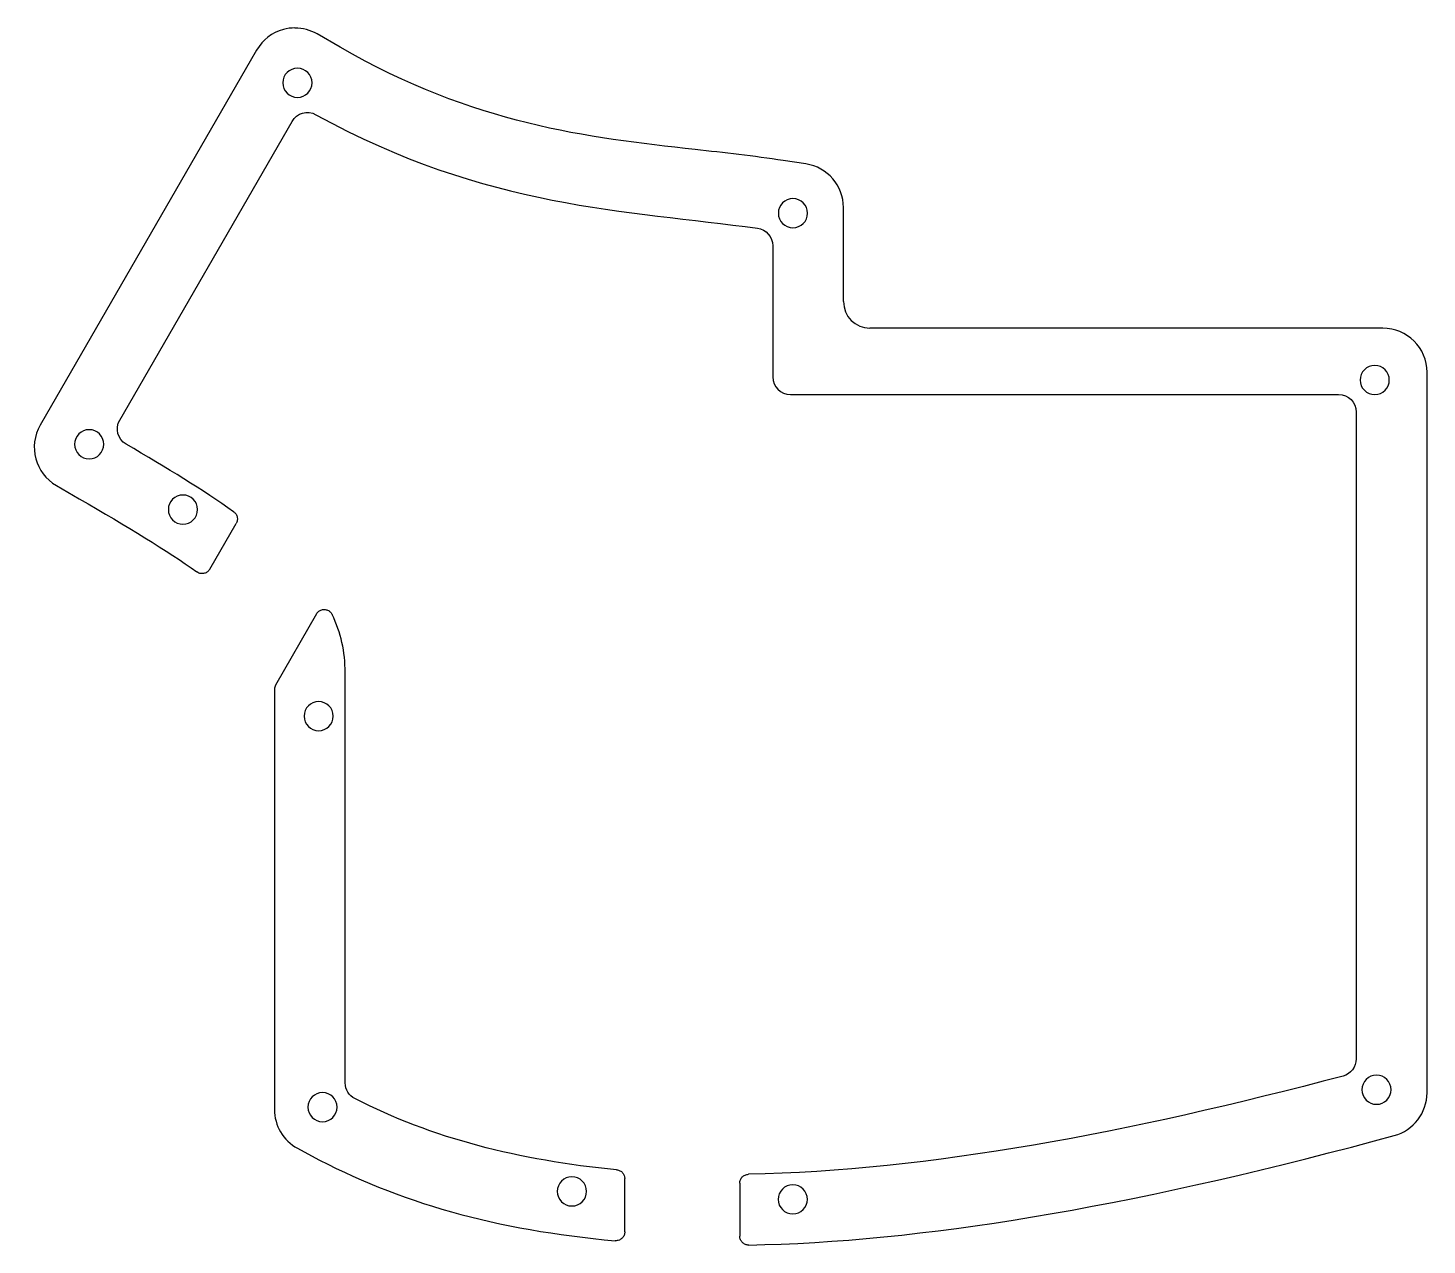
# Model space of a CAD drawing. Header units: millimetres. Extents: x -158 to 0, y 1 to 138.
import ezdxf

# ---------------------------------------------------------------- set-up
doc = ezdxf.new("R2010")
doc.units = ezdxf.units.MM
doc.layers.get('0').update_dxf_attribs({"linetype": 'CONTINUOUS'})

msp = doc.modelspace()

# ---------------------------------------------------------------- linework, layer by layer
for p, q in [((-123.11, 136.29), (-125.71, 137.79)), ((-132.54, 135.96), (-157.01, 93.53)), ((-148.02, 94.11), (-128.53, 127.9)), ((-70.45, 123.08), (-73, 123.47)), ((-66.2, 107.51), (-66.2, 118.14)), ((-74.2, 113.83), (-74.2, 99)), ((-5.23, 104.51), (-63.2, 104.51)), ((-0.23, 18.01), (-0.23, 99.51)), ((-72.2, 97.01), (-10.23, 97.01)), ((-8.23, 95.01), (-8.23, 21.85)), ((-155.18, 86.71), (-152.59, 85.21)), ((-137.84, 77.24), (-134.85, 82.42)), ((-125.78, 72.18), (-130.4, 64.14)), ((-122.53, 19.13), (-122.53, 65.55)), ((-130.53, 63.64), (-130.53, 16.14)), ((-6.15, 12.58), (-3.93, 13.18)), ((-127.91, 11.74), (-126.34, 10.89)), ((-90.93, 2.28), (-90.93, 8.31)), ((-77.93, 7.79), (-77.93, 1.79))]:
    msp.add_line(p, q)
for centre, radius, start, end in [((-63.2, 107.51), 3, 180, 270), ((-129.53, 63.64), 1, 150.1384, 180)]:
    msp.add_arc(centre, radius, start, end)
for centre, major_axis, ratio, start_param, end_param in [((-127.59, 132.66), (3.68, -4.76), 0.905362, 2.780251, 3.497728), ((-128.18, 133.68), (-4.86, 0.69), 0.975168, 4.85671, 5.1245), ((-128.12, 133.82), (-4.68, 1.12), 0.961075, 4.412854, 4.95689)]:
    msp.add_ellipse(centre, major_axis=major_axis, ratio=ratio, start_param=start_param, end_param=end_param)
for points, knots in [([(-73, 123.47), (-76.34, 123.97), (-79.71, 124.35), (-82.96, 124.71), (-95.2, 126.08), (-107.85, 127.49), (-123.11, 136.29)], [-4, -4, -4, -4, -3, -3, -3, -2, -2, -2, -2]), ([(-129.58, 132.26), (-129.58, 133.18), (-128.84, 133.91), (-127.93, 133.91), (-127.02, 133.91), (-126.28, 133.18), (-126.28, 132.26), (-126.28, 131.35), (-127.02, 130.61), (-127.93, 130.61), (-128.84, 130.61), (-129.58, 131.35), (-129.58, 132.26)], [0, 0, 0, 0, 1, 1, 1, 2, 2, 2, 3, 3, 3, 4, 4, 4, 4]), ([(-128.53, 127.9), (-127.99, 128.85), (-126.79, 129.18), (-125.84, 128.65), (-106.46, 117.98), (-90.67, 117.85), (-75.93, 115.81), (-74.94, 115.67), (-74.2, 114.83), (-74.2, 113.83)], [-12, -12, -12, -12, -11, -11, -11, -10, -10, -10, -9, -9, -9, -9]), ([(-73.56, 117.51), (-73.56, 118.42), (-72.82, 119.16), (-71.91, 119.16), (-71, 119.16), (-70.26, 118.42), (-70.26, 117.51), (-70.26, 116.6), (-71, 115.86), (-71.91, 115.86), (-72.82, 115.86), (-73.56, 116.6), (-73.56, 117.51)], [0, 0, 0, 0, 1, 1, 1, 2, 2, 2, 3, 3, 3, 4, 4, 4, 4]), ([(-7.79, 98.64), (-7.79, 99.55), (-7.05, 100.29), (-6.14, 100.29), (-5.22, 100.29), (-4.49, 99.55), (-4.49, 98.64), (-4.49, 97.73), (-5.22, 96.99), (-6.14, 96.99), (-7.05, 96.99), (-7.79, 97.73), (-7.79, 98.64)], [0, 0, 0, 0, 1, 1, 1, 2, 2, 2, 3, 3, 3, 4, 4, 4, 4]), ([(-135.14, 83.74), (-138.58, 86.18), (-142.66, 88.68), (-147.29, 91.38), (-148.25, 91.94), (-148.57, 93.16), (-148.02, 94.11)], [-14.300043, -14.300043, -14.300043, -14.300043, -14, -14, -14, -13, -13, -13, -13]), ([(-153.12, 91.37), (-153.12, 92.28), (-152.38, 93.02), (-151.47, 93.02), (-150.56, 93.02), (-149.82, 92.28), (-149.82, 91.37), (-149.82, 90.46), (-150.56, 89.72), (-151.47, 89.72), (-152.38, 89.72), (-153.12, 90.46), (-153.12, 91.37)], [0, 0, 0, 0, 1, 1, 1, 2, 2, 2, 3, 3, 3, 4, 4, 4, 4]), ([(-142.52, 83.98), (-142.52, 84.9), (-141.78, 85.63), (-140.87, 85.63), (-139.96, 85.63), (-139.22, 84.9), (-139.22, 83.98), (-139.22, 83.07), (-139.96, 82.33), (-140.87, 82.33), (-141.78, 82.33), (-142.52, 83.07), (-142.52, 83.98)], [0, 0, 0, 0, 1, 1, 1, 2, 2, 2, 3, 3, 3, 4, 4, 4, 4]), ([(-135.14, 83.74), (-135.03, 83.66), (-134.94, 83.57), (-134.8, 83.35), (-134.75, 83.22), (-134.71, 82.98), (-134.71, 82.86), (-134.75, 82.63), (-134.79, 82.52), (-134.85, 82.42)], [0, 0, 0, 0, 0.0390644, 0.0390644, 0.0781289, 0.0781289, 0.1131022, 0.1131022, 0.1480755, 0.1480755, 0.1480755, 0.1480755]), ([(-137.84, 77.24), (-137.91, 77.13), (-137.99, 77.03), (-138.2, 76.87), (-138.32, 76.81), (-138.57, 76.74), (-138.7, 76.73), (-138.91, 76.76), (-138.99, 76.78), (-139.15, 76.84), (-139.22, 76.88), (-139.29, 76.93)], [0, 0, 0, 0, 0.0390644, 0.0390644, 0.0781289, 0.0781289, 0.1171933, 0.1171933, 0.1421659, 0.1421659, 0.1671385, 0.1671385, 0.1671385, 0.1671385]), ([(-125.78, 72.18), (-125.71, 72.3), (-125.63, 72.4), (-125.42, 72.56), (-125.3, 72.61), (-125.05, 72.68), (-124.92, 72.69), (-124.66, 72.66), (-124.54, 72.62), (-124.33, 72.51), (-124.25, 72.44), (-124.11, 72.29), (-124.05, 72.21), (-124, 72.11)], [0, 0, 0, 0, 0.0390644, 0.0390644, 0.0781289, 0.0781289, 0.1171933, 0.1171933, 0.1562578, 0.1562578, 0.1874023, 0.1874023, 0.2185468, 0.2185468, 0.2185468, 0.2185468]), ([(-127.18, 60.62), (-127.18, 61.53), (-126.44, 62.27), (-125.53, 62.27), (-124.62, 62.27), (-123.88, 61.53), (-123.88, 60.62), (-123.88, 59.71), (-124.62, 58.97), (-125.53, 58.97), (-126.44, 58.97), (-127.18, 59.71), (-127.18, 60.62)], [0, 0, 0, 0, 1, 1, 1, 2, 2, 2, 3, 3, 3, 4, 4, 4, 4]), ([(-8.23, 21.85), (-8.23, 20.94), (-8.84, 20.14), (-9.72, 19.91), (-33.72, 13.52), (-56.65, 9.17), (-76.95, 8.79)], [-4, -4, -4, -4, -3, -3, -3, -2.455298, -2.455298, -2.455298, -2.455298]), ([(-91.84, 9.31), (-102.83, 10.34), (-112.8, 12.89), (-121.43, 17.35), (-122.1, 17.69), (-122.53, 18.38), (-122.53, 19.13)], [-2.317373, -2.317373, -2.317373, -2.317373, -2, -2, -2, -1, -1, -1, -1]), ([(-7.59, 18.36), (-7.59, 19.27), (-6.85, 20.01), (-5.94, 20.01), (-5.03, 20.01), (-4.29, 19.27), (-4.29, 18.36), (-4.29, 17.45), (-5.03, 16.71), (-5.94, 16.71), (-6.85, 16.71), (-7.59, 17.45), (-7.59, 18.36)], [0, 0, 0, 0, 1, 1, 1, 2, 2, 2, 3, 3, 3, 4, 4, 4, 4]), ([(-126.74, 16.39), (-126.74, 17.3), (-126, 18.04), (-125.09, 18.04), (-124.18, 18.04), (-123.44, 17.3), (-123.44, 16.39), (-123.44, 15.48), (-124.18, 14.74), (-125.09, 14.74), (-126, 14.74), (-126.74, 15.48), (-126.74, 16.39)], [0, 0, 0, 0, 1, 1, 1, 2, 2, 2, 3, 3, 3, 4, 4, 4, 4]), ([(-98.55, 6.86), (-98.55, 7.77), (-97.81, 8.51), (-96.9, 8.51), (-95.99, 8.51), (-95.25, 7.77), (-95.25, 6.86), (-95.25, 5.95), (-95.99, 5.21), (-96.9, 5.21), (-97.81, 5.21), (-98.55, 5.95), (-98.55, 6.86)], [0, 0, 0, 0, 1, 1, 1, 2, 2, 2, 3, 3, 3, 4, 4, 4, 4]), ([(-91.84, 9.31), (-91.71, 9.3), (-91.58, 9.26), (-91.35, 9.14), (-91.25, 9.06), (-91.09, 8.87), (-91.03, 8.77), (-90.95, 8.55), (-90.93, 8.43), (-90.93, 8.31)], [0, 0, 0, 0, 0.0390644, 0.0390644, 0.0781289, 0.0781289, 0.1131389, 0.1131389, 0.1481489, 0.1481489, 0.1481489, 0.1481489]), ([(-77.93, 7.79), (-77.93, 7.92), (-77.9, 8.05), (-77.8, 8.29), (-77.73, 8.4), (-77.55, 8.59), (-77.44, 8.66), (-77.2, 8.76), (-77.08, 8.79), (-76.95, 8.79)], [0, 0, 0, 0, 0.0390644, 0.0390644, 0.0781289, 0.0781289, 0.1171933, 0.1171933, 0.1557344, 0.1557344, 0.1557344, 0.1557344]), ([(-73.58, 5.96), (-73.58, 6.87), (-72.84, 7.61), (-71.93, 7.61), (-71.02, 7.61), (-70.28, 6.87), (-70.28, 5.96), (-70.28, 5.05), (-71.02, 4.31), (-71.93, 4.31), (-72.84, 4.31), (-73.58, 5.05), (-73.58, 5.96)], [0, 0, 0, 0, 1, 1, 1, 2, 2, 2, 3, 3, 3, 4, 4, 4, 4]), ([(-90.93, 2.28), (-90.93, 2.15), (-90.95, 2.02), (-91.05, 1.78), (-91.13, 1.67), (-91.31, 1.49), (-91.42, 1.41), (-91.61, 1.33), (-91.69, 1.31), (-91.85, 1.28), (-91.94, 1.28), (-92.02, 1.28)], [0, 0, 0, 0, 0.0390644, 0.0390644, 0.0781289, 0.0781289, 0.1171933, 0.1171933, 0.1417414, 0.1417414, 0.1662894, 0.1662894, 0.1662894, 0.1662894]), ([(-76.91, 0.79), (-77.04, 0.79), (-77.17, 0.81), (-77.41, 0.91), (-77.52, 0.98), (-77.71, 1.16), (-77.79, 1.27), (-77.87, 1.45), (-77.89, 1.52), (-77.92, 1.65), (-77.93, 1.72), (-77.93, 1.79)], [0, 0, 0, 0, 0.0390644, 0.0390644, 0.0781289, 0.0781289, 0.1171933, 0.1171933, 0.1382278, 0.1382278, 0.1592622, 0.1592622, 0.1592622, 0.1592622])]:
    msp.add_open_spline(points, degree=3, knots=knots)
for points in [[(-66.2, 118.14), (-66.2, 120.63), (-67.99, 122.71), (-70.45, 123.08)], [(-0.23, 99.51), (-0.23, 102.26), (-2.47, 104.51), (-5.23, 104.51)], [(-74.2, 99), (-74.2, 97.9), (-73.3, 97.01), (-72.2, 97.01)], [(-10.23, 97.01), (-9.12, 97.01), (-8.23, 96.11), (-8.23, 95.01)], [(-157.01, 93.53), (-158.39, 91.15), (-157.57, 88.08), (-155.18, 86.71)], [(-152.59, 85.21), (-147.12, 82.05), (-142.69, 79.36), (-139.29, 76.93)], [(-122.53, 65.55), (-122.53, 67.89), (-123.03, 70.06), (-124, 72.11)], [(-3.93, 13.18), (-1.75, 13.77), (-0.23, 15.75), (-0.23, 18.01)], [(-130.53, 16.14), (-130.53, 14.3), (-129.53, 12.62), (-127.91, 11.74)], [(-76.91, 0.79), (-57.5, 1.14), (-34.31, 5), (-6.15, 12.58)], [(-126.34, 10.89), (-116.63, 5.63), (-105.32, 2.46), (-92.02, 1.28)]]:
    msp.add_open_spline(points, degree=3)

doc.saveas('drawing.dxf')
